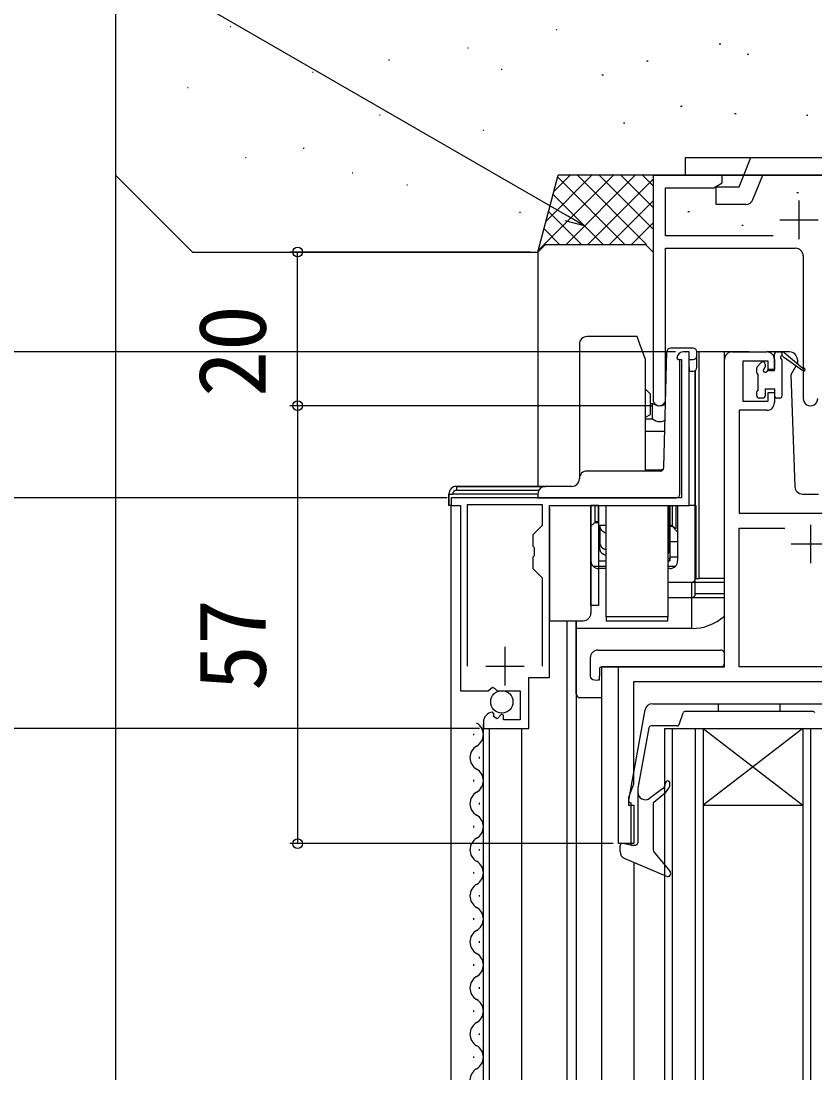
# Model space of a CAD drawing. Units: millimetres, scale not verified. Extents: x -525 to 525, y -783 to 779.
# Drawn here: x -419.3 to -315.9, y 367 to 504.9 of the extents above; entities that cross this region are included whole.
import ezdxf
from ezdxf.enums import TextEntityAlignment as Align

# ---------------------------------------------------------------- set-up
doc = ezdxf.new("R2010")
doc.units = ezdxf.units.MM
doc.header["$LTSCALE"] = 4
for name, color, linetype in [('0-2_YKK_11', 7, 'Continuous'), ('0-3_YKK_12', 2, 'Continuous'), ('0-4_YKK_13', 4, 'Continuous'), ('0-6_YKK_D', 6, 'Continuous'), ('0-8_YSS_K', 3, 'Continuous')]:
    doc.layers.add(name, color=color, linetype=linetype)
doc.styles.add('ＭＳ ゴシック', font='')
doc.styles.get('ＭＳ ゴシック').set_extended_font_data('MS Gothic')

msp = doc.modelspace()

# ---------------------------------------------------------------- linework, layer by layer
at = {"layer": '0-2_YKK_11'}
for p, q in [((-318, 481.5), (-318, 476.5)), ((-320.5, 479), (-315.5, 479)), ((-317.45, 474.3), (-317.45, 455.75)), ((-326.7, 461.8), (-322.2, 461.8)), ((-316.5, 439.3), (-316.5, 434.3)), ((-319, 436.8), (-314, 436.8)), ((-356.3, 423.4), (-356.3, 418.4)), ((-358.8, 420.9), (-353.8, 420.9))]:
    msp.add_line(p, q, dxfattribs=at)
for points in [[(-321.35, 476.93), (-335.37, 476.93), (-335.37, 483.17), (-329.091, 483.17), (-328, 483.8), (-328, 484.8), (-337, 484.8), (-337, 455.615)], [(-335.37, 455.615), (-335.37, 475.3), (-318.45, 475.3)], [(-359.1, 413.605), (-359.1, 412.8), (-353.2, 412.8), (-353.2, 419.4), (-350.5, 419.4), (-350.5, 441.8), (-332.3, 441.8), (-332.3, 461.8), (-333.1, 461.8)], [(-309.43, 418.87), (-339.57, 418.87), (-339.57, 405.531), (-340.2, 403.8), (-340.2, 402.8), (-339.5, 402.8), (-339.5, 397.8), (-341.5, 397.8), (-341.5, 420.8), (-327.7, 420.8), (-327.7, 460.8)], [(-333.9, 461), (-333.7, 460.8), (-333.3, 460.8), (-333.3, 442.8)], [(-321.2, 460.8), (-321.2, 459.5), (-322, 459.5), (-322, 460.6), (-325.3, 460.6), (-325.3, 455.4), (-322, 455.4), (-322, 456.5), (-321.2, 456.5), (-321.2, 455.2)], [(-322.2, 454.2), (-325.77, 454.2), (-325.77, 440.8), (-309.43, 440.8), (-309.43, 454.2), (-310.8, 454.2)], [(-333.3, 442.8), (-363.3, 442.8), (-363.3, 441.8), (-362.1, 441.8), (-362.1, 417.7), (-358.469, 417.7), (-357.929, 418.153), (-357.6, 418), (-357.3, 417.7), (-354.3, 417.7), (-354.3, 413.9), (-356.5, 413.9), (-356.5, 414.534), (-356.747, 414.636), (-357.324, 414.059), (-357.792, 414.329), (-357.707, 414.648), (-357.918, 414.899)], [(-351.4, 420.9), (-351.4, 432.35), (-352.6, 433.55), (-352.6, 435.129), (-352.457, 435.321), (-352.457, 436.279), (-352.6, 436.471), (-352.6, 438.05), (-351.4, 439.25), (-351.4, 441.9), (-361.2, 441.9), (-361.2, 420.9)], [(-313.15, 438.87), (-309.43, 438.87), (-309.43, 420.8), (-325.77, 420.8), (-325.77, 438.87), (-319.85, 438.87)]]:
    msp.add_lwpolyline(points, dxfattribs=at)
for centre, radius, start, end in [((-318.45, 474.3), 1, 0.00001, 89.99999), ((-333.1, 461), 0.8, 90.00001, 179.99999), ((-326.7, 460.8), 1, 90.00001, 179.99999), ((-322.2, 460.8), 1, 0.00001, 89.99999), ((-336.185, 455.615), 0.815, 179.99999, 0.00001), ((-322.2, 455.2), 1, 270.00001, 359.99999), ((-316.5, 455.75), 0.95, 179.99999, 0.00001), ((-357.8, 413.605), 1.3, 95.2159, 180.00002)]:
    msp.add_arc(centre, radius, start, end, dxfattribs=at)
at = {"layer": '0-3_YKK_12'}
for p, q in [((-337, 484.8), (-267, 484.8)), ((-337, 484.8), (-337, 484.3)), ((-327.7, 420.8), (-327.7, 461.8)), ((-324.5, 461.8), (-327.7, 461.8)), ((-363.3, 367.05), (-363.3, 441.8)), ((-348.2, 367.05), (-348.2, 426.8)), ((-347, 426.8), (-347, 367.05)), ((-343.7, 420.8), (-343.7, 367.05)), ((-327.7, 420.8), (-343.7, 420.8)), ((-341.2, 420.8), (-341.5, 420.8)), ((-360.36, 411.895), (-360.36, 412.095)), ((-359.1, 367.05), (-359.1, 413.298)), ((-358.3, 367.05), (-358.3, 412.8)), ((-354.1, 367.05), (-354.1, 412.8)), ((-335.5, 412.8), (-330.5, 412.8)), ((-335.5, 412.8), (-335.5, 367.05)), ((-334.5, 412.8), (-334.5, 367.05)), ((-331.5, 412.8), (-331.5, 367.05)), ((-330.5, 412.8), (-317.5, 412.8)), ((-330.5, 412.8), (-317.5, 402.8)), ((-317.5, 412.8), (-330.5, 402.8)), ((-330.5, 412.8), (-330.5, 367.05)), ((-317.5, 412.8), (-313.5, 412.8)), ((-317.5, 412.8), (-317.5, 367.05)), ((-316.5, 412.8), (-316.5, 367.05)), ((-359.6, 408.895), (-359.6, 409.095)), ((-360.36, 405.895), (-360.36, 406.095)), ((-359.6, 402.895), (-359.6, 403.095)), ((-330.5, 402.8), (-317.5, 402.8)), ((-360.36, 399.895), (-360.36, 400.095)), ((-359.6, 396.895), (-359.6, 397.095)), ((-339.5, 395.345), (-339.5, 367.05)), ((-360.36, 393.895), (-360.36, 394.095)), ((-359.6, 390.895), (-359.6, 391.095)), ((-360.36, 387.895), (-360.36, 388.095)), ((-359.6, 384.895), (-359.6, 385.095)), ((-360.36, 381.895), (-360.36, 382.095)), ((-359.6, 378.895), (-359.6, 379.095)), ((-360.36, 375.895), (-360.36, 376.095)), ((-359.6, 372.895), (-359.6, 373.095)), ((-360.36, 369.895), (-360.36, 370.095))]:
    msp.add_line(p, q, dxfattribs=at)
for centre, start, end in [((-360.818, 411.995), 299.20255, 60.79746), ((-359.142, 408.995), 119.20255, 240.79746), ((-360.818, 405.995), 299.20255, 60.79746), ((-359.142, 402.995), 119.20255, 240.79746), ((-360.818, 399.995), 299.20255, 60.79746), ((-359.142, 396.995), 119.20255, 240.79746), ((-360.818, 393.995), 299.20255, 60.79746), ((-359.142, 390.995), 119.20255, 240.79746), ((-360.818, 387.995), 299.20255, 60.79746), ((-359.142, 384.995), 119.20255, 240.79746), ((-360.818, 381.995), 299.20255, 60.79746), ((-359.142, 378.995), 119.20255, 240.79746), ((-360.818, 375.995), 299.20255, 60.79746), ((-359.142, 372.995), 119.20255, 240.79746), ((-360.818, 369.995), 299.20255, 60.79746), ((-359.142, 366.995), 119.20255, 178.17853)]:
    msp.add_arc(centre, 1.718, start, end, dxfattribs=at)
at = {"layer": '0-4_YKK_13'}
for p, q in [((-325.19, 484.801), (-324.261, 487.101)), ((-270.796, 484.801), (-332.796, 484.801)), ((-323.992, 481.627), (-322.709, 484.801)), ((-324.919, 481.001), (-328.796, 481.001)), ((-339.092, 463.8), (-345.6, 463.8)), ((-338.728, 462.8), (-339.092, 463.8)), ((-346.6, 462.8), (-346.6, 445.3)), ((-335.588, 446.788), (-335.212, 461.812)), ((-334.437, 462.3), (-334.712, 462.3)), ((-334.481, 462.3), (-334.712, 462.3)), ((-331.8, 462.3), (-334.437, 462.3)), ((-332.828, 461.8), (-332.8, 461.8)), ((-331.3, 461.3), (-331.3, 461.8)), ((-327.7, 461.8), (-331.3, 461.8)), ((-331, 461.8), (-331.3, 461.797)), ((-327.7, 461.8), (-331, 461.8)), ((-331, 432.3), (-331, 461.8)), ((-319.213, 461.8), (-322.2, 461.8)), ((-320.9, 461.8), (-320.109, 461.8)), ((-320.2, 461.3), (-320.2, 461.8)), ((-319.916, 461.73), (-317.485, 459.682)), ((-333.5, 443.3), (-333.5, 460.8)), ((-332.3, 460.8), (-331.8, 460.8)), ((-332.3, 459.8), (-332.3, 460.8)), ((-331.3, 459.8), (-331.3, 461.3)), ((-323.412, 459.912), (-322.912, 460.412)), ((-320.2, 456.1), (-320.2, 460.7)), ((-317.517, 459.337), (-319.907, 461.034)), ((-331.5, 430.3), (-331.5, 459.4)), ((-323.5, 459.1), (-323.5, 459.7)), ((-323.3, 456.8), (-323.3, 458.9)), ((-322.4, 460.2), (-322.4, 459.861)), ((-318.392, 459.959), (-319.042, 458.833)), ((-319.042, 458.833), (-318.534, 444.265)), ((-338, 456.953), (-337.35, 456.303)), ((-323.5, 456.1), (-323.5, 456.6)), ((-322.4, 457), (-322.4, 456.1)), ((-322.4, 457), (-321.2, 457)), ((-321.2, 457), (-321.2, 456.1)), ((-337.35, 455.103), (-337.083, 455.103)), ((-322.7, 455.8), (-323.2, 455.8)), ((-320.5, 455.8), (-320.9, 455.8)), ((-338, 453.291), (-337.35, 453.666)), ((-338, 453.089), (-337.083, 453.089)), ((-338, 451.488), (-335.47, 451.488)), ((-336.03, 446.3), (-345.6, 446.3)), ((-338, 446.448), (-335.95, 446.448)), ((-362.6, 444.3), (-351, 444.3)), ((-351, 444.297), (-362.6, 444.3)), ((-362.6, 444.3), (-362.6, 443.8)), ((-362.6, 443.8), (-351.864, 443.8)), ((-347.6, 444.3), (-351, 444.3)), ((-363.6, 441.8), (-363.6, 443.3)), ((-363.6, 443.3), (-363.1, 443.3)), ((-363.6, 443.3), (-363.6, 441.8)), ((-352, 443.3), (-363.1, 443.3)), ((-351, 442.8), (-334, 442.8)), ((-333.8, 442.842), (-333.8, 442.8)), ((-317.534, 443.3), (-315.466, 443.3)), ((-363.3, 441.8), (-363.6, 441.8)), ((-363.3, 441.8), (-363.6, 441.8)), ((-350.5, 441.5), (-350.5, 428.8)), ((-344.1, 441.803), (-345.1, 441.803)), ((-345.1, 441.8), (-345.1, 428.803)), ((-345.1, 428.8), (-345.1, 441.8)), ((-344.6, 441.8), (-344.6, 439.603)), ((-344.1, 441.8), (-344.1, 428.803)), ((-343.1, 427.3), (-343.1, 441.8)), ((-335.1, 441.8), (-335.1, 427.3)), ((-334.95, 440.203), (-334.95, 441.8)), ((-334.8, 441.8), (-334.8, 434.603)), ((-334.5, 441.8), (-334.5, 439.103)), ((-334.05, 441.8), (-334.05, 438.753)), ((-333.8, 441.8), (-333.8, 434.603)), ((-331.5, 441.8), (-331.433, 441.8)), ((-334.95, 440.203), (-335.1, 440.203)), ((-334.95, 438.728), (-334.95, 440.203)), ((-344.6, 439.603), (-345.1, 439.103)), ((-344.6, 439.603), (-344.1, 439.603)), ((-343.1, 439.203), (-344.1, 439.203)), ((-343.95, 439.203), (-343.95, 437.059)), ((-334.95, 438.728), (-334.95, 436.274)), ((-334.5, 439.203), (-334.8, 439.203)), ((-334.8, 439.103), (-334.5, 439.103)), ((-334.8, 438.703), (-334.8, 434.774)), ((-334.5, 439.103), (-333.8, 438.403)), ((-343.95, 436.275), (-343.95, 437.059)), ((-333.8, 437.103), (-334.8, 437.103)), ((-334.95, 435.938), (-334.95, 436.274)), ((-344.1, 434.603), (-343.1, 434.603)), ((-335.1, 434.603), (-334.8, 434.603)), ((-333.8, 435.103), (-334.8, 435.103)), ((-344.814, 433.903), (-343.1, 433.903)), ((-343.1, 433.603), (-344.1, 433.603)), ((-335.1, 433.903), (-334.086, 433.903)), ((-334.8, 433.603), (-335.1, 433.603)), ((-332, 431.8), (-335.1, 431.8)), ((-327.7, 431.8), (-332, 431.8)), ((-332, 431.8), (-332, 425.8)), ((-331.5, 432.3), (-331.433, 432.3)), ((-327.7, 432.3), (-331, 432.3)), ((-327.7, 430.3), (-331.5, 430.3)), ((-350.5, 428.8), (-350.5, 426.8)), ((-344.1, 428.803), (-345.1, 428.803)), ((-345.1, 428.8), (-345.1, 427.8)), ((-332, 429.8), (-335.1, 429.8)), ((-327.7, 429.8), (-332, 429.8)), ((-343.1, 427.3), (-343.1, 426.8)), ((-335.1, 427.3), (-343.1, 427.3)), ((-350.5, 426.8), (-346.1, 426.8)), ((-347, 423.8), (-347, 426.8)), ((-347, 426.797), (-347, 425.8)), ((-332, 425.8), (-347, 425.8)), ((-347, 425.8), (-347, 417.3)), ((-347, 417.3), (-347, 423.8)), ((-345.188, 421.988), (-345.188, 419.613)), ((-344.188, 422.988), (-328.2, 422.988)), ((-327.7, 421.988), (-327.7, 422.488)), ((-327.7, 421.3), (-327.7, 421.988)), ((-344, 420.5), (-344, 419.608)), ((-343.7, 420.8), (-328.2, 420.8)), ((-346.5, 416.8), (-344.3, 416.8)), ((-346.5, 416.8), (-343.7, 416.8)), ((-338.054, 415.191), (-340.199, 403.465)), ((-337.07, 416.011), (-311.938, 416.011)), ((-333.585, 413.314), (-333.074, 414.808)), ((-316.219, 415.011), (-332.79, 415.011)), ((-328.504, 416.011), (-328.504, 415.011)), ((-320.504, 416.011), (-320.504, 415.011)), ((-337.565, 412.865), (-339.004, 404.997)), ((-333.869, 413.111), (-337.27, 413.111)), ((-339.004, 404.997), (-339.004, 397.911)), ((-335.765, 404.936), (-337.406, 403.71)), ((-336.897, 403.201), (-335.34, 404.508)), ((-339.904, 403.111), (-339.904, 397.611)), ((-337.004, 402.971), (-337.004, 397.174)), ((-341.304, 396.773), (-341.304, 397.511)), ((-339.904, 397.611), (-340.949, 397.806)), ((-339.904, 397.611), (-339.304, 397.611)), ((-340.695, 395.853), (-335.261, 393.543)), ((-336.772, 396.533), (-334.797, 394.168))]:
    msp.add_line(p, q, dxfattribs=at)
for points in [[(-332.796, 484.801), (-332.796, 487.101), (-270.796, 487.101)], [(-328.796, 481.001), (-328.796, 483.301), (-325.796, 483.301), (-325.19, 484.801)], [(-338, 446.3), (-338, 460.8), (-338.728, 462.8)], [(-321.939, 459.4), (-321.2, 459.4), (-321.2, 461.5)], [(-318.214, 460.835), (-318.195, 460.3), (-318.203, 460.287)], [(-332.3, 459.8), (-332.3, 459.3), (-331.8, 459.3)], [(-331.5, 459.397), (-331.5, 441.8), (-332.3, 441.8), (-332.3, 459.297)], [(-337.35, 453.666), (-337.35, 455.303), (-337.35, 456.303)], [(-337.083, 453.089), (-337.083, 453.723), (-337.083, 455.103)], [(-337.083, 453.089), (-336.877, 452.944), (-336.65, 452.835), (-336.407, 452.767), (-336.156, 452.743), (-335.905, 452.764), (-335.662, 452.831), (-335.434, 452.938)], [(-335.672, 446.522), (-335.806, 446.467), (-335.95, 446.448)], [(-352, 443.3), (-352, 442.8), (-351, 442.8)], [(-344.15, 441.8), (-344.15, 439.703), (-344.6, 439.703)], [(-334.8, 438.703), (-334.8, 441.8), (-334.8, 434.774)], [(-334.5, 441.8), (-334.5, 439.203), (-334.05, 438.753)], [(-331.433, 441.8), (-331.433, 432.3), (-331, 432.3)], [(-343.1, 438.206), (-343.268, 438.251), (-343.425, 438.33), (-343.564, 438.435), (-343.684, 438.562), (-343.783, 438.707), (-343.859, 438.864), (-343.912, 439.031), (-343.941, 439.203)], [(-343.95, 437.059), (-343.934, 436.883), (-343.888, 436.712), (-343.811, 436.551), (-343.708, 436.407), (-343.581, 436.284), (-343.434, 436.184), (-343.272, 436.112), (-343.1, 436.071)], [(-343.1, 435.319), (-343.368, 435.391), (-343.604, 435.54), (-343.79, 435.747), (-343.91, 435.999), (-343.95, 436.275)], [(-334.95, 436.274), (-334.968, 436.135), (-335.02, 436.005), (-335.1, 435.889)], [(-334.95, 435.938), (-334.967, 435.75), (-335.017, 435.567), (-335.1, 435.397)], [(-343.1, 426.8), (-335.1, 426.8), (-335.1, 427.3)], [(-344.188, 419.108), (-344, 419.108), (-344, 419.608)]]:
    msp.add_lwpolyline(points, dxfattribs=at)
msp.add_circle((-356.7, 416.25), 1.45, dxfattribs=at)
for centre, radius, start, end in [((-324.919, 482.001), 1, 270.00087, 338.00572), ((-345.6, 462.8), 1, 90, 180), ((-334.712, 461.8), 0.5, 90, 178.59347), ((-331.8, 461.8), 0.5, 0, 90), ((-320.9, 461.5), 0.3, 90, 180), ((-320.109, 461.5), 0.3, 49.89741, 90), ((-319.213, 460.8), 1, 2, 90), ((-332.828, 460.8), 1, 177.38647, 178.36342), ((-331.8, 461.3), 0.5, 270, 0), ((-322.7, 460.2), 0.3, 0, 135), ((-320.2, 461.1), 0.2, 20.88332, 233.1301), ((-320.5, 460.7), 0.3, 0, 53.1301), ((-319.733, 461.278), 0.3, 200.88332, 234.62002), ((-331.8, 459.8), 0.5, 270, 0), ((-323.2, 459.7), 0.3, 135, 180), ((-323.3, 459.1), 0.2, 180, 270), ((-322.4, 459.4), 0.25, 123.05573, 326.94427), ((-322.7, 459.861), 0.3, 303.05573, 0), ((-321.939, 459.1), 0.3, 90, 146.94427), ((-317.401, 459.5), 0.2, 234.62002, 114.62002), ((-323.3, 456.6), 0.2, 90, 180), ((-336.15, 456.403), 1.6, 234.34091, 298.65952), ((-323.2, 456.1), 0.3, 180, 270), ((-322.7, 456.1), 0.3, 270, 0), ((-320.9, 456.1), 0.3, 180, 270), ((-320.5, 456.1), 0.3, 270, 0), ((-336.088, 446.8), 0.5, 270.0285, 358.1907), ((-347.6, 445.3), 1, 270, 0), ((-345.6, 445.3), 1, 90, 180), ((-362.6, 443.3), 1, 90, 180), ((-362.6, 443.3), 1, 90, 180), ((-362.6, 443.3), 0.5, 90, 180), ((-351, 443.3), 1, 90, 180), ((-317.534, 444.3), 1, 182, 270), ((-334, 443.3), 0.5, 270, 0), ((-335.15, 438.703), 0.35, 278.21321, 0), ((-344.1, 434.603), 1, 180, 270), ((-334.8, 434.603), 1, 270, 0), ((-332, 432.3), 0.5, 270, 0), ((-332, 430.3), 0.5, 270, 0), ((-346.1, 427.8), 1, 270, 0), ((-332, 432.3), 6.5, 270, 311.41727), ((-344.188, 421.988), 1, 90.00506, 180), ((-328.2, 422.488), 0.5, 0, 90.0011), ((-343.7, 420.5), 0.3, 90, 180), ((-328.2, 421.3), 0.5, 270, 0), ((-344.723, 419.596), 0.462, 177.95347, 223.0495), ((-344.418, 420.238), 1.153, 236.12301, 281.50529), ((-346.5, 417.3), 0.5, 180, 270), ((-346.5, 417.3), 0.5, 180, 270), ((-337.07, 415.011), 1, 90, 169.63324), ((-332.79, 414.711), 0.3, 90, 161.11391), ((-316.219, 414.711), 0.3, 18.88609, 90), ((-337.27, 412.811), 0.3, 90, 169.63324), ((-333.869, 413.411), 0.3, 270, 341.11391), ((-336.304, 405.657), 0.9, 306.76872, 360), ((-335.104, 405.657), 0.3, 360, 180), ((-336.304, 405.657), 1.5, 310, 360), ((-338.004, 404.511), 1, 180, 306.76872), ((-339.904, 403.411), 0.3, 169.63324, 270), ((-336.704, 402.971), 0.3, 130, 180), ((-341.004, 397.511), 0.3, 79.4345, 180), ((-339.304, 397.911), 0.3, 270, 360), ((-336.004, 397.174), 1, 180, 219.85691), ((-340.304, 396.773), 1, 180, 246.97751), ((-335.104, 393.911), 0.4, 246.97751, 39.85691)]:
    msp.add_arc(centre, radius, start, end, dxfattribs=at)
msp.add_ellipse((-335.3, 434.774), major_axis=(-0.5, 0), ratio=0.34202, start_param=1.9823132, end_param=4.3008721, dxfattribs=at)
at = {"layer": '0-6_YKK_D'}
for p, q in [((-353, 474.8), (-384.3, 474.8)), ((-383.3, 454.8), (-383.3, 474.8)), ((-334.1, 461.8), (-468, 461.8)), ((-334.1, 461.8), (-438, 461.8)), ((-337.185, 454.8), (-384.3, 454.8)), ((-337.185, 454.8), (-384.3, 454.8)), ((-383.3, 454.8), (-383.3, 397.8)), ((-363.8, 442.8), (-438, 442.8)), ((-363.8, 442.8), (-438, 442.8)), ((-359.6, 412.8), (-438, 412.8)), ((-342.2, 397.8), (-384.3, 397.8))]:
    msp.add_line(p, q, dxfattribs=at)
for points in [[(-345.915, 478.201), (-348.124, 479.476), (-416.8, 519.126)], [(-347.782, 480.067), (-345.915, 478.201), (-348.465, 478.884)]]:
    msp.add_lwpolyline(points, dxfattribs=at)
for centre in [(-383.3, 474.8), (-383.3, 454.8), (-383.3, 454.8), (-383.3, 397.8)]:
    msp.add_circle(centre, 0.637, dxfattribs=at)
at = {"layer": '0-8_YSS_K'}
for p, q in [((-392.078, 504.169), (-391.978, 504.169)), ((-349.625, 503.772), (-349.525, 503.772)), ((-328.384, 501.894), (-328.184, 501.894)), ((-361.131, 501.393), (-361.031, 501.393)), ((-324.76, 500.564), (-324.56, 500.564)), ((-371.447, 499.807), (-371.347, 499.807)), ((-337.842, 499.681), (-337.642, 499.681)), ((-381.366, 498.22), (-381.266, 498.22)), ((-356.767, 498.617), (-356.667, 498.617)), ((-343.678, 497.87), (-343.478, 497.87)), ((-397.632, 496.237), (-397.532, 496.237)), ((-333.415, 493.78), (-333.215, 493.78)), ((-372.637, 492.668), (-372.537, 492.668)), ((-326.397, 492.844), (-326.197, 492.844)), ((-317.04, 492.61), (-316.84, 492.61)), ((-359.147, 490.685), (-359.047, 490.685)), ((-340.861, 491.631), (-340.661, 491.631)), ((-382.556, 488.306), (-382.456, 488.306)), ((-390.094, 487.116), (-389.994, 487.116)), ((-376.208, 485.133), (-376.108, 485.133)), ((-407, 484.8), (-407, 367.05)), ((-352, 474.944), (-342.144, 484.8)), ((-350.929, 478.844), (-344.973, 484.8)), ((-349.91, 482.692), (-347.801, 484.8)), ((-349.421, 484.535), (-340.686, 475.8)), ((-336.496, 484.8), (-349.351, 484.8)), ((-348.316, 475.8), (-339.316, 484.8)), ((-346.858, 484.8), (-337.858, 475.8)), ((-345.488, 475.8), (-337.002, 484.286)), ((-344.029, 484.8), (-337.002, 477.773)), ((-341.201, 484.8), (-337.002, 480.601)), ((-338.373, 484.8), (-337.002, 483.43)), ((-369.066, 483.547), (-368.966, 483.547)), ((-318.266, 482.547), (-318.066, 482.547)), ((-350.014, 482.299), (-343.515, 475.8)), ((-342.659, 475.8), (-337.002, 481.457)), ((-354.386, 479.978), (-354.286, 479.978)), ((-350.606, 480.063), (-346.343, 475.8)), ((-332.463, 480.062), (-332.263, 480.062)), ((-339.831, 475.8), (-337.002, 478.628)), ((-325.453, 478.288), (-325.253, 478.288)), ((-351.198, 477.827), (-349.172, 475.8)), ((-351, 475.8), (-352, 474.8)), ((-351, 475.8), (-338.002, 475.8)), ((-338.002, 475.8), (-337.002, 474.8)), ((-352, 474.8), (-352, 444.298))]:
    msp.add_line(p, q, dxfattribs=at)
msp.add_lwpolyline([(-407, 597.3), (-407, 484.8), (-397, 474.8), (-352, 474.8), (-349.351, 484.8)], dxfattribs=at)

# ---------------------------------------------------------------- texts
at = {"layer": '0-6_YKK_D', "style": 'ＭＳ ゴシック'}
for s, p in [('20', (-384.8, 455.936)), ('57', (-384.8, 417.675))]:
    msp.add_text(s, height=8.798, rotation=90, dxfattribs=at).set_placement(p, align=Align.BOTTOM_LEFT)

doc.saveas('drawing.dxf')
